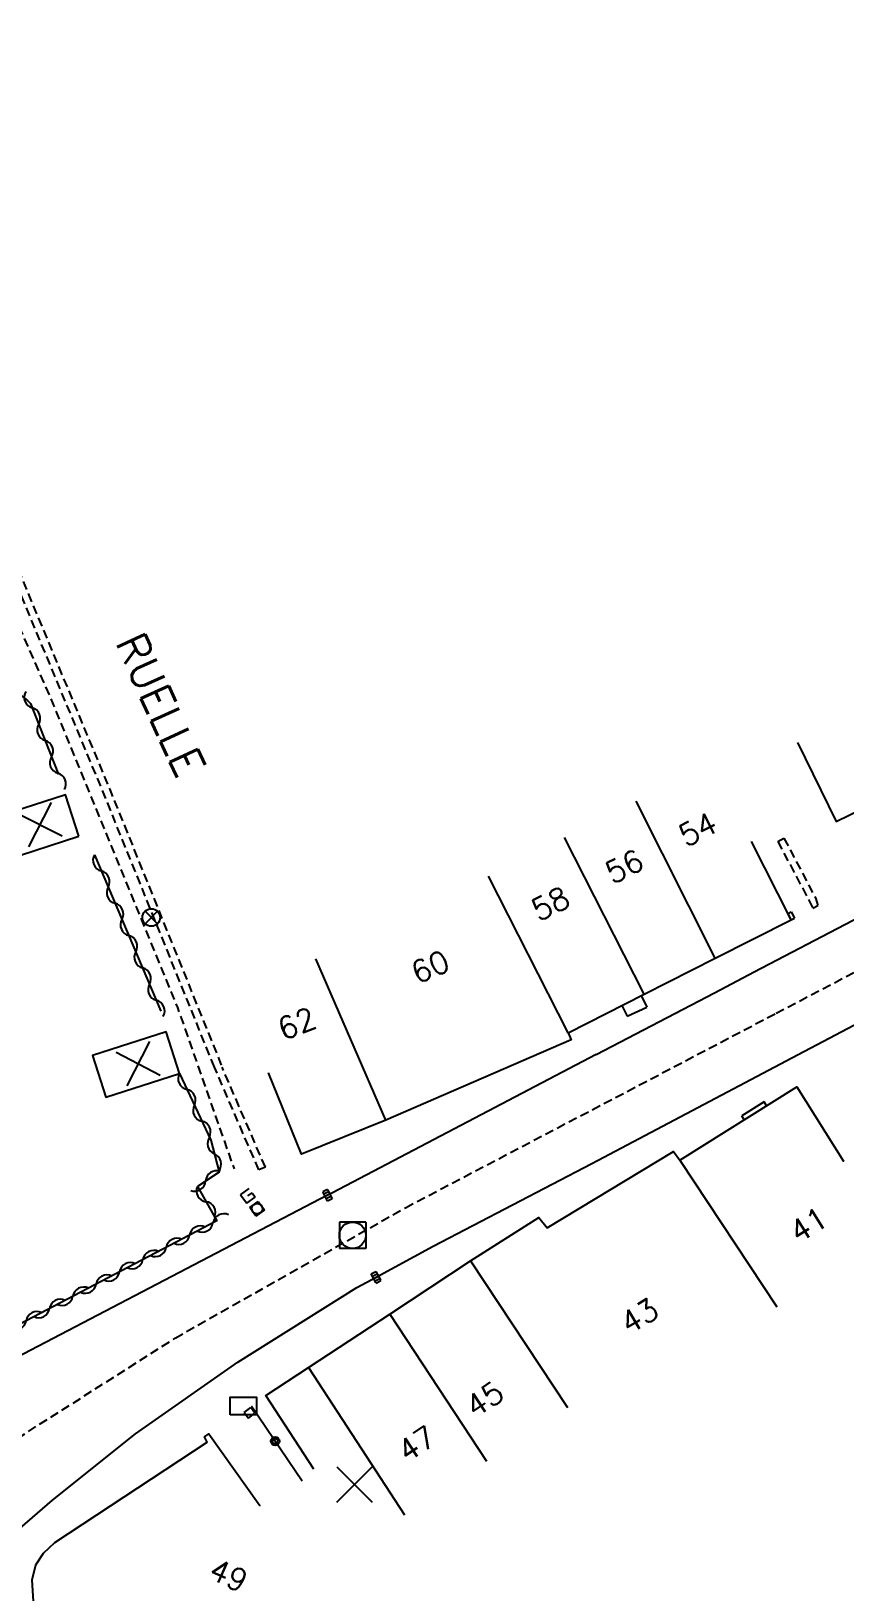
# Model space of a CAD drawing. Header units: millimetres. Extents: x 134000 to 135000, y 131000 to 132000.
# Drawn here: x 134331.8 to 134378, y 131346 to 131434.8 of the extents above; entities that cross this region are included whole.
import ezdxf
from ezdxf.enums import TextEntityAlignment as Align

# ---------------------------------------------------------------- set-up
doc = ezdxf.new("R2010")
doc.units = ezdxf.units.MM
doc.linetypes.add('DASHED', pattern=[0.75, 0.5, -0.25])
doc.layers.get('0').update_dxf_attribs({"linetype": 'CONTINUOUS'})
for name, color, linetype in [('W0001', 6, 'DASHED'), ('W0008', 7, 'CONTINUOUS'), ('W0100', 7, 'CONTINUOUS'), ('W0105', 7, 'CONTINUOUS'), ('W0112', 1, 'DASHED'), ('W0310', 3, 'CONTINUOUS'), ('W0322', 7, 'CONTINUOUS'), ('W0400', 7, 'CONTINUOUS'), ('W0412', 7, 'CONTINUOUS'), ('W0420', 7, 'CONTINUOUS'), ('W0469', 7, 'CONTINUOUS'), ('W0989', 7, 'CONTINUOUS'), ('W0991', 7, 'CONTINUOUS'), ('W1102', 7, 'CONTINUOUS'), ('W1471', 7, 'CONTINUOUS')]:
    doc.layers.add(name, color=color, linetype=linetype)
doc.styles.get("Standard").update_dxf_attribs({"font": 'romans.shx', "width": 0.85})

# ---------------------------------------------------------------- blocks, each defined once
blk = doc.blocks.new('T1471')
at = {"color": 0, "linetype": 'Continuous', "flags": 128}
blk.add_lwpolyline([(-0.75, -0.5), (-0.75, 0.5), (0.75, 0.5), (0.75, -0.5), (-0.75, -0.5)], dxfattribs=at)
blk = doc.blocks.new('t991o')
at = {"color": 0, "linetype": 'Continuous'}
for p, q in [((-1, 1), (1, -1)), ((-1, -1), (1, 1))]:
    blk.add_line(p, q, dxfattribs=at)
blk = doc.blocks.new('T400')
for p, q in [((-0.15, 0.3), (0.15, 0.3)), ((-0.15, -0.25), (-0.15, 0.3)), ((-0.15, 0.15), (0.15, 0.15)), ((-0.15, 0), (0.15, 0)), ((0.15, 0.3), (0.15, -0.25)), ((-0.15, -0.15), (0.15, -0.15)), ((-0.15, -0.25), (-0.15, -0.3)), ((-0.15, -0.3), (0.15, -0.3)), ((0.15, -0.3), (0.15, -0.25))]:
    blk.add_line(p, q)
blk = doc.blocks.new('T420')
for p, q in [((0.75, 0.75), (-0.75, 0.75)), ((-0.75, 0.75), (-0.75, -0.75)), ((0.75, 0.75), (0.75, -0.75)), ((0.75, -0.75), (-0.75, -0.75))]:
    blk.add_line(p, q)
blk.add_ellipse((0, 0), major_axis=(-0.53, 0.53), ratio=1, start_param=3.926991, end_param=10.210176)
blk = doc.blocks.new('t322o')
at = {"color": 0, "linetype": 'Continuous'}
for radius in [0.25, 0.15]:
    blk.add_circle((0, 0), radius, dxfattribs=at)
blk = doc.blocks.new('t310o')
at = {"color": 0, "linetype": 'Continuous'}
for centre, start, end in [((-0.5, 0.375), 216.8699, 323.1304), ((0.5, -0.375), 36.8699, 143.1303)]:
    blk.add_arc(centre, 0.625, start, end, dxfattribs=at)
blk = doc.blocks.new('T412')
for p, q in [((-0.3, 1.2), (0.3, 1.2)), ((-0.3, 1.2), (-0.3, 0.6)), ((0, 0.9), (0.3, 0.9)), ((0.3, 0.9), (0.3, 0.6)), ((-0.3, 0.6), (0.3, 0.6)), ((-0.3, 0.3), (0.3, 0.3)), ((-0.3, -0.3), (-0.3, 0.3)), ((0.3, 0.3), (0.3, -0.3)), ((0.3, -0.3), (-0.3, -0.3))]:
    blk.add_line(p, q)
blk.add_ellipse((0, 0), major_axis=(0.212, 0.212), ratio=1, start_param=5.497787, end_param=11.780972)
blk = doc.blocks.new('T469')
at = {"color": 0, "linetype": 'Continuous', "flags": 128}
for points in [[(-0.354, 0.354), (0.354, -0.354)], [(-0.354, -0.354), (0.354, 0.354)]]:
    blk.add_lwpolyline(points, dxfattribs=at)
at = {"color": 0, "linetype": 'Continuous'}
blk.add_circle((0, 0), 0.5, dxfattribs=at)

msp = doc.modelspace()

# ---------------------------------------------------------------- linework, layer by layer
at = {"layer": 'W0001'}
msp.add_lwpolyline([(134299.532, 131341.367), (134318.308, 131350.726), (134327.81, 131352.736), (134339.942, 131360.458), (134353.052, 131367.881), (134374.138, 131378.946), (134395.091, 131389.924), (134398.939, 131392.146), (134405.223, 131394.886), (134411.221, 131396.806), (134426.958, 131403.198), (134447.062, 131411.324), (134476.783, 131423.388), (134488.806, 131428.284), (134492.404, 131429.697), (134495.396, 131430.652), (134498.992, 131431.294), (134506.999, 131432.307), (134519.212, 131433.61), (134530.862, 131434.019), (134541.312, 131433.831), (134560.223, 131432.693)], dxfattribs=at)
at = {"layer": 'W0001', "flags": 128}
msp.add_lwpolyline([(134326.212, 131411.934), (134332.853, 131396.904), (134340.082, 131379.265), (134343.299, 131370.083)], dxfattribs=at)
at = {"layer": 'W0008'}
for points in [[(134363.91, 131376.601), (134370.641, 131380.114), (134372.887, 131381.299), (134395.274, 131392.984), (134395.61, 131393.161), (134398.369, 131394.42), (134402.078, 131395.929), (134409.518, 131398.931), (134415.311, 131401.29), (134426.169, 131405.696), (134428.911, 131406.783), (134439.95, 131411.256), (134446.876, 131414.047), (134458.587, 131418.806), (134483.59, 131428.983), (134488.323, 131430.924), (134490.458, 131431.761), (134492.504, 131432.503), (134495.184, 131433.266), (134497.953, 131433.868), (134500.959, 131434.257), (134505.645, 131434.833)], [(134375.389, 131376.593), (134390.27, 131384.424), (134390.69, 131384.646), (134398.732, 131388.865), (134400.369, 131390.33), (134401.695, 131391.058), (134403.558, 131391.927), (134405.511, 131392.737), (134407.33, 131393.352), (134410.335, 131393.628), (134428.677, 131401.077), (134429.11, 131401.253), (134482.137, 131422.733), (134491.898, 131426.705), (134492.349, 131426.88), (134494.192, 131427.617), (134495.619, 131428.054), (134499.163, 131428.608), (134507.254, 131429.659)], [(134363.91, 131376.601), (134348.9, 131368.732), (134348.613, 131368.587), (134326.237, 131356.908), (134324.307, 131356.136), (134322.759, 131355.878), (134321.057, 131356.078), (134319.189, 131356.918), (134317.858, 131357.868), (134316.261, 131359.873), (134313.482, 131365.378), (134302.591, 131386.905), (134300.451, 131391.475), (134298.821, 131395.216), (134295.372, 131402.919)], [(134350.286, 131363.335), (134351.382, 131363.922), (134354.621, 131365.687), (134363.661, 131370.401), (134375.389, 131376.593)], [(134328.742, 131345.78), (134328.825, 131346.703), (134329.151, 131347.518), (134330.27, 131348.911), (134332.972, 131351.242), (134337.694, 131355.005), (134343.51, 131359.097), (134350.286, 131363.335)]]:
    msp.add_lwpolyline(points, dxfattribs=at)
at = {"layer": 'W0100'}
for points in [[(134375.364, 131394.352), (134377.559, 131389.86), (134380.662, 131391.376)], [(134362.302, 131377.84), (134366.631, 131380.037), (134370.681, 131382.076), (134375.005, 131384.266), (134372.745, 131388.727), (134372.745, 131388.727), (134372.745, 131388.727), (134372.745, 131388.727), (134372.745, 131388.727), (134372.745, 131388.727), (134372.745, 131388.727), (134372.745, 131388.727), (134372.745, 131388.727), (134372.745, 131388.727), (134372.745, 131388.727), (134372.745, 131388.727), (134372.745, 131388.727), (134372.745, 131388.727), (134372.745, 131388.727), (134372.745, 131388.727), (134372.745, 131388.727), (134372.745, 131388.727), (134372.745, 131388.727), (134372.745, 131388.727), (134372.745, 131388.727), (134372.745, 131388.727), (134372.745, 131388.727), (134372.745, 131388.727), (134372.745, 131388.727), (134372.745, 131388.727), (134372.745, 131388.727), (134372.745, 131388.727), (134372.745, 131388.727), (134372.745, 131388.727), (134372.745, 131388.727), (134372.745, 131388.727), (134372.745, 131388.727), (134372.745, 131388.727), (134372.745, 131388.727), (134372.745, 131388.727), (134372.745, 131388.727), (134372.745, 131388.727), (134372.745, 131388.727), (134372.745, 131388.727), (134372.745, 131388.727), (134372.745, 131388.727), (134372.745, 131388.727), (134372.745, 131388.727), (134372.745, 131388.727), (134372.745, 131388.727), (134372.745, 131388.727), (134372.745, 131388.727), (134372.745, 131388.727), (134372.745, 131388.727), (134372.745, 131388.727), (134372.745, 131388.727), (134372.745, 131388.727), (134372.745, 131388.727), (134372.745, 131388.727), (134372.745, 131388.727), (134372.745, 131388.727), (134372.745, 131388.727), (134372.745, 131388.727), (134372.745, 131388.727), (134372.745, 131388.727), (134372.745, 131388.727), (134372.745, 131388.727), (134372.745, 131388.727), (134372.745, 131388.727), (134372.745, 131388.727), (134372.745, 131388.727), (134372.745, 131388.727), (134372.745, 131388.727), (134372.745, 131388.727), (134372.745, 131388.727), (134372.745, 131388.727), (134372.745, 131388.727), (134372.745, 131388.727), (134372.745, 131388.727), (134372.745, 131388.727), (134372.745, 131388.727), (134372.745, 131388.727), (134372.745, 131388.727), (134372.745, 131388.727), (134372.745, 131388.727), (134372.745, 131388.727), (134372.745, 131388.727), (134372.745, 131388.727), (134372.745, 131388.727), (134372.745, 131388.727), (134372.745, 131388.727), (134372.745, 131388.727), (134372.745, 131388.727), (134372.745, 131388.727), (134372.745, 131388.727), (134372.745, 131388.727), (134372.745, 131388.727), (134372.745, 131388.727), (134372.745, 131388.727), (134372.745, 131388.727), (134372.745, 131388.727), (134372.745, 131388.727), (134372.745, 131388.727), (134372.745, 131388.727), (134372.745, 131388.727), (134372.745, 131388.727), (134372.745, 131388.727), (134372.745, 131388.727), (134372.745, 131388.727), (134372.745, 131388.727), (134372.745, 131388.727), (134372.745, 131388.727), (134372.745, 131388.727), (134372.745, 131388.727), (134372.745, 131388.727), (134372.745, 131388.727), (134372.745, 131388.727), (134372.745, 131388.727), (134372.745, 131388.727)], [(134362.302, 131377.84), (134362.484, 131377.442), (134351.934, 131372.862), (134347.139, 131370.919), (134345.261, 131375.553), (134345.261, 131375.553), (134345.261, 131375.553), (134345.261, 131375.553), (134345.261, 131375.553), (134345.261, 131375.553), (134345.261, 131375.553), (134345.261, 131375.553), (134345.261, 131375.553), (134345.261, 131375.553), (134345.261, 131375.553), (134345.261, 131375.553), (134345.261, 131375.553), (134345.261, 131375.553), (134345.261, 131375.553), (134345.261, 131375.553), (134345.261, 131375.553), (134345.261, 131375.553), (134345.261, 131375.553), (134345.261, 131375.553), (134345.261, 131375.553), (134345.261, 131375.553), (134345.261, 131375.553), (134345.261, 131375.553), (134345.261, 131375.553), (134345.261, 131375.553), (134345.261, 131375.553), (134345.261, 131375.553), (134345.261, 131375.553), (134345.261, 131375.553), (134345.261, 131375.553), (134345.261, 131375.553), (134345.261, 131375.553), (134345.261, 131375.553), (134345.261, 131375.553), (134345.261, 131375.553), (134345.261, 131375.553), (134345.261, 131375.553), (134345.261, 131375.553), (134345.261, 131375.553), (134345.261, 131375.553), (134345.261, 131375.553), (134345.261, 131375.553), (134345.261, 131375.553), (134345.261, 131375.553), (134345.261, 131375.553), (134345.261, 131375.553), (134345.261, 131375.553), (134345.261, 131375.553), (134345.261, 131375.553), (134345.261, 131375.553), (134345.261, 131375.553), (134345.261, 131375.553), (134345.261, 131375.553), (134345.261, 131375.553), (134345.261, 131375.553), (134345.261, 131375.553), (134345.261, 131375.553), (134345.261, 131375.553), (134345.261, 131375.553), (134345.261, 131375.553), (134345.261, 131375.553), (134345.261, 131375.553), (134345.261, 131375.553), (134345.261, 131375.553), (134345.261, 131375.553), (134345.261, 131375.553), (134345.261, 131375.553), (134345.261, 131375.553), (134345.261, 131375.553), (134345.261, 131375.553), (134345.261, 131375.553), (134345.261, 131375.553), (134345.261, 131375.553), (134345.261, 131375.553), (134345.261, 131375.553), (134345.261, 131375.553), (134345.261, 131375.553), (134345.261, 131375.553), (134345.261, 131375.553), (134345.261, 131375.553), (134345.261, 131375.553), (134345.261, 131375.553), (134345.261, 131375.553), (134345.261, 131375.553), (134345.261, 131375.553), (134345.261, 131375.553), (134345.261, 131375.553), (134345.261, 131375.553), (134345.261, 131375.553), (134345.261, 131375.553), (134345.261, 131375.553), (134345.261, 131375.553), (134345.261, 131375.553), (134345.261, 131375.553), (134345.261, 131375.553), (134345.261, 131375.553), (134345.261, 131375.553), (134345.261, 131375.553), (134345.261, 131375.553), (134345.261, 131375.553), (134345.261, 131375.553), (134345.261, 131375.553), (134345.261, 131375.553), (134345.261, 131375.553), (134345.261, 131375.553), (134345.261, 131375.553), (134345.261, 131375.553), (134345.261, 131375.553), (134345.261, 131375.553), (134345.261, 131375.553), (134345.261, 131375.553), (134345.261, 131375.553), (134345.261, 131375.553), (134345.261, 131375.553), (134345.261, 131375.553)], [(134347.837, 131353.008), (134345.106, 131357.197), (134347.536, 131358.78), (134352.172, 131361.819), (134356.752, 131364.853), (134360.642, 131367.32), (134361.109, 131366.729), (134368.308, 131371.07), (134368.656, 131370.581), (134375.31, 131374.76), (134377.969, 131370.525), (134377.969, 131370.525), (134377.969, 131370.525), (134377.969, 131370.525), (134377.969, 131370.525), (134377.969, 131370.525), (134377.969, 131370.525), (134377.969, 131370.525), (134377.969, 131370.525), (134377.969, 131370.525), (134377.969, 131370.525), (134377.969, 131370.525), (134377.969, 131370.525), (134377.969, 131370.525), (134377.969, 131370.525), (134377.969, 131370.525), (134377.969, 131370.525), (134377.969, 131370.525), (134377.969, 131370.525), (134377.969, 131370.525), (134377.969, 131370.525), (134377.969, 131370.525), (134377.969, 131370.525), (134377.969, 131370.525), (134377.969, 131370.525), (134377.969, 131370.525), (134377.969, 131370.525), (134377.969, 131370.525), (134377.969, 131370.525), (134377.969, 131370.525), (134377.969, 131370.525), (134377.969, 131370.525), (134377.969, 131370.525), (134377.969, 131370.525), (134377.969, 131370.525), (134377.969, 131370.525), (134377.969, 131370.525), (134377.969, 131370.525), (134377.969, 131370.525), (134377.969, 131370.525), (134377.969, 131370.525), (134377.969, 131370.525), (134377.969, 131370.525), (134377.969, 131370.525), (134377.969, 131370.525), (134377.969, 131370.525), (134377.969, 131370.525), (134377.969, 131370.525), (134377.969, 131370.525), (134377.969, 131370.525), (134377.969, 131370.525), (134377.969, 131370.525), (134377.969, 131370.525), (134377.969, 131370.525), (134377.969, 131370.525), (134377.969, 131370.525), (134377.969, 131370.525), (134377.969, 131370.525), (134377.969, 131370.525), (134377.969, 131370.525), (134377.969, 131370.525), (134377.969, 131370.525), (134377.969, 131370.525), (134377.969, 131370.525), (134377.969, 131370.525), (134377.969, 131370.525), (134377.969, 131370.525), (134377.969, 131370.525), (134377.969, 131370.525), (134377.969, 131370.525), (134377.969, 131370.525), (134377.969, 131370.525), (134377.969, 131370.525), (134377.969, 131370.525), (134377.969, 131370.525), (134377.969, 131370.525), (134377.969, 131370.525), (134377.969, 131370.525), (134377.969, 131370.525), (134377.969, 131370.525), (134377.969, 131370.525), (134377.969, 131370.525), (134377.969, 131370.525), (134377.969, 131370.525), (134377.969, 131370.525), (134377.969, 131370.525), (134377.969, 131370.525), (134377.969, 131370.525), (134377.969, 131370.525), (134377.969, 131370.525), (134377.969, 131370.525), (134377.969, 131370.525), (134377.969, 131370.525), (134377.969, 131370.525), (134377.969, 131370.525), (134377.969, 131370.525), (134377.969, 131370.525), (134377.969, 131370.525), (134377.969, 131370.525), (134377.969, 131370.525), (134377.969, 131370.525), (134377.969, 131370.525), (134377.969, 131370.525), (134377.969, 131370.525), (134377.969, 131370.525), (134377.969, 131370.525), (134377.969, 131370.525), (134377.969, 131370.525), (134377.969, 131370.525), (134377.969, 131370.525)], [(134331.891, 131345.474), (134331.813, 131346.705), (134332.022, 131347.556), (134332.453, 131348.22), (134333.099, 131348.822), (134341.773, 131354.545), (134341.624, 131354.837), (134341.869, 131355.011), (134344.766, 131350.936), (134344.766, 131350.936), (134344.766, 131350.936), (134344.766, 131350.936), (134344.766, 131350.936), (134344.766, 131350.936), (134344.766, 131350.936), (134344.766, 131350.936), (134344.766, 131350.936), (134344.766, 131350.936), (134344.766, 131350.936), (134344.766, 131350.936), (134344.766, 131350.936), (134344.766, 131350.936), (134344.766, 131350.936), (134344.766, 131350.936), (134344.766, 131350.936), (134344.766, 131350.936), (134344.766, 131350.936), (134344.766, 131350.936), (134344.766, 131350.936), (134344.766, 131350.936), (134344.766, 131350.936), (134344.766, 131350.936), (134344.766, 131350.936), (134344.766, 131350.936), (134344.766, 131350.936), (134344.766, 131350.936), (134344.766, 131350.936), (134344.766, 131350.936), (134344.766, 131350.936), (134344.766, 131350.936), (134344.766, 131350.936), (134344.766, 131350.936), (134344.766, 131350.936), (134344.766, 131350.936), (134344.766, 131350.936), (134344.766, 131350.936), (134344.766, 131350.936), (134344.766, 131350.936), (134344.766, 131350.936), (134344.766, 131350.936), (134344.766, 131350.936), (134344.766, 131350.936), (134344.766, 131350.936), (134344.766, 131350.936), (134344.766, 131350.936), (134344.766, 131350.936), (134344.766, 131350.936), (134344.766, 131350.936), (134344.766, 131350.936), (134344.766, 131350.936), (134344.766, 131350.936), (134344.766, 131350.936), (134344.766, 131350.936), (134344.766, 131350.936), (134344.766, 131350.936), (134344.766, 131350.936), (134344.766, 131350.936), (134344.766, 131350.936), (134344.766, 131350.936), (134344.766, 131350.936), (134344.766, 131350.936), (134344.766, 131350.936), (134344.766, 131350.936), (134344.766, 131350.936), (134344.766, 131350.936), (134344.766, 131350.936), (134344.766, 131350.936), (134344.766, 131350.936), (134344.766, 131350.936), (134344.766, 131350.936), (134344.766, 131350.936), (134344.766, 131350.936), (134344.766, 131350.936), (134344.766, 131350.936), (134344.766, 131350.936), (134344.766, 131350.936), (134344.766, 131350.936), (134344.766, 131350.936), (134344.766, 131350.936), (134344.766, 131350.936), (134344.766, 131350.936), (134344.766, 131350.936), (134344.766, 131350.936), (134344.766, 131350.936), (134344.766, 131350.936), (134344.766, 131350.936), (134344.766, 131350.936), (134344.766, 131350.936), (134344.766, 131350.936), (134344.766, 131350.936), (134344.766, 131350.936), (134344.766, 131350.936), (134344.766, 131350.936), (134344.766, 131350.936), (134344.766, 131350.936), (134344.766, 131350.936), (134344.766, 131350.936), (134344.766, 131350.936), (134344.766, 131350.936), (134344.766, 131350.936), (134344.766, 131350.936), (134344.766, 131350.936), (134344.766, 131350.936)]]:
    msp.add_lwpolyline(points, dxfattribs=at)
at = {"layer": 'W0100', "flags": 128}
for points in [[(134334.467, 131389.017), (134333.701, 131391.381), (134329.515, 131390.024), (134330.281, 131387.661)], [(134340.189, 131375.514), (134339.435, 131377.881), (134335.243, 131376.545), (134335.997, 131374.178)]]:
    msp.add_lwpolyline(points, close=True, dxfattribs=at)
at = {"layer": 'W0105'}
for p, q in [((134365.362, 131379.393), (134365.674, 131378.778)), ((134365.674, 131378.778), (134366.788, 131379.296)), ((134366.457, 131379.949), (134366.788, 131379.296)), ((134373.465, 131373.901), (134372.191, 131373.107)), ((134373.6, 131373.686), (134373.465, 131373.901)), ((134372.329, 131372.888), (134372.191, 131373.107))]:
    msp.add_line(p, q, dxfattribs=at)
at = {"layer": 'W0112', "flags": 128}
msp.add_lwpolyline([(134342.186, 131375.87), (134335.855, 131391.527), (134328.211, 131409.881), (134327.093, 131412.255), (134327.459, 131412.428), (134328.581, 131410.045), (134336.229, 131391.681), (134342.623, 131375.87)], dxfattribs=at)
at = {"layer": 'W0112'}
for points in [[(134374.232, 131388.729), (134374.585, 131388.915), (134376.407, 131385.463), (134376.519, 131385.079), (134376.519, 131385.079), (134376.519, 131385.079), (134376.519, 131385.079), (134376.519, 131385.079), (134376.519, 131385.079), (134376.519, 131385.079), (134376.519, 131385.079), (134376.519, 131385.079), (134376.519, 131385.079), (134376.519, 131385.079), (134376.519, 131385.079), (134376.519, 131385.079), (134376.519, 131385.079), (134376.519, 131385.079), (134376.519, 131385.079), (134376.519, 131385.079), (134376.519, 131385.079), (134376.519, 131385.079), (134376.519, 131385.079), (134376.519, 131385.079), (134376.519, 131385.079), (134376.519, 131385.079), (134376.519, 131385.079), (134376.519, 131385.079), (134376.519, 131385.079), (134376.519, 131385.079), (134376.519, 131385.079), (134376.519, 131385.079), (134376.519, 131385.079), (134376.519, 131385.079), (134376.519, 131385.079), (134376.519, 131385.079), (134376.519, 131385.079), (134376.519, 131385.079), (134376.519, 131385.079), (134376.519, 131385.079), (134376.519, 131385.079), (134376.519, 131385.079), (134376.519, 131385.079), (134376.519, 131385.079), (134376.519, 131385.079), (134376.519, 131385.079), (134376.519, 131385.079), (134376.519, 131385.079), (134376.519, 131385.079), (134376.519, 131385.079), (134376.519, 131385.079), (134376.519, 131385.079), (134376.519, 131385.079), (134376.519, 131385.079), (134376.519, 131385.079), (134376.519, 131385.079), (134376.519, 131385.079), (134376.519, 131385.079), (134376.519, 131385.079), (134376.519, 131385.079), (134376.519, 131385.079), (134376.519, 131385.079), (134376.519, 131385.079), (134376.519, 131385.079), (134376.519, 131385.079), (134376.519, 131385.079), (134376.519, 131385.079), (134376.519, 131385.079), (134376.519, 131385.079), (134376.519, 131385.079), (134376.519, 131385.079), (134376.519, 131385.079), (134376.519, 131385.079), (134376.519, 131385.079), (134376.519, 131385.079), (134376.519, 131385.079), (134376.519, 131385.079), (134376.519, 131385.079), (134376.519, 131385.079), (134376.519, 131385.079), (134376.519, 131385.079), (134376.519, 131385.079), (134376.519, 131385.079), (134376.519, 131385.079), (134376.519, 131385.079), (134376.519, 131385.079), (134376.519, 131385.079), (134376.519, 131385.079), (134376.519, 131385.079), (134376.519, 131385.079), (134376.519, 131385.079), (134376.519, 131385.079), (134376.519, 131385.079), (134376.519, 131385.079), (134376.519, 131385.079), (134376.519, 131385.079), (134376.519, 131385.079), (134376.519, 131385.079), (134376.519, 131385.079), (134376.519, 131385.079), (134376.519, 131385.079), (134376.519, 131385.079), (134376.519, 131385.079), (134376.519, 131385.079), (134376.519, 131385.079), (134376.519, 131385.079), (134376.519, 131385.079), (134376.519, 131385.079), (134376.519, 131385.079), (134376.519, 131385.079), (134376.519, 131385.079), (134376.519, 131385.079), (134376.519, 131385.079), (134376.519, 131385.079), (134376.519, 131385.079), (134376.519, 131385.079), (134376.519, 131385.079), (134376.519, 131385.079), (134376.519, 131385.079), (134376.519, 131385.079)], [(134374.232, 131388.729), (134376.237, 131384.93), (134376.519, 131385.079), (134376.519, 131385.079), (134376.519, 131385.079), (134376.519, 131385.079), (134376.519, 131385.079), (134376.519, 131385.079), (134376.519, 131385.079), (134376.519, 131385.079), (134376.519, 131385.079), (134376.519, 131385.079), (134376.519, 131385.079), (134376.519, 131385.079), (134376.519, 131385.079), (134376.519, 131385.079), (134376.519, 131385.079), (134376.519, 131385.079), (134376.519, 131385.079), (134376.519, 131385.079), (134376.519, 131385.079), (134376.519, 131385.079), (134376.519, 131385.079), (134376.519, 131385.079), (134376.519, 131385.079), (134376.519, 131385.079), (134376.519, 131385.079), (134376.519, 131385.079), (134376.519, 131385.079), (134376.519, 131385.079), (134376.519, 131385.079), (134376.519, 131385.079), (134376.519, 131385.079), (134376.519, 131385.079), (134376.519, 131385.079), (134376.519, 131385.079), (134376.519, 131385.079), (134376.519, 131385.079), (134376.519, 131385.079), (134376.519, 131385.079), (134376.519, 131385.079), (134376.519, 131385.079), (134376.519, 131385.079), (134376.519, 131385.079), (134376.519, 131385.079), (134376.519, 131385.079), (134376.519, 131385.079), (134376.519, 131385.079), (134376.519, 131385.079), (134376.519, 131385.079), (134376.519, 131385.079), (134376.519, 131385.079), (134376.519, 131385.079), (134376.519, 131385.079), (134376.519, 131385.079), (134376.519, 131385.079), (134376.519, 131385.079), (134376.519, 131385.079), (134376.519, 131385.079), (134376.519, 131385.079), (134376.519, 131385.079), (134376.519, 131385.079), (134376.519, 131385.079), (134376.519, 131385.079), (134376.519, 131385.079), (134376.519, 131385.079), (134376.519, 131385.079), (134376.519, 131385.079), (134376.519, 131385.079), (134376.519, 131385.079), (134376.519, 131385.079), (134376.519, 131385.079), (134376.519, 131385.079), (134376.519, 131385.079), (134376.519, 131385.079), (134376.519, 131385.079), (134376.519, 131385.079), (134376.519, 131385.079), (134376.519, 131385.079), (134376.519, 131385.079), (134376.519, 131385.079), (134376.519, 131385.079), (134376.519, 131385.079), (134376.519, 131385.079), (134376.519, 131385.079), (134376.519, 131385.079), (134376.519, 131385.079), (134376.519, 131385.079), (134376.519, 131385.079), (134376.519, 131385.079), (134376.519, 131385.079), (134376.519, 131385.079), (134376.519, 131385.079), (134376.519, 131385.079), (134376.519, 131385.079), (134376.519, 131385.079), (134376.519, 131385.079), (134376.519, 131385.079), (134376.519, 131385.079), (134376.519, 131385.079), (134376.519, 131385.079), (134376.519, 131385.079), (134376.519, 131385.079), (134376.519, 131385.079), (134376.519, 131385.079), (134376.519, 131385.079), (134376.519, 131385.079), (134376.519, 131385.079), (134376.519, 131385.079), (134376.519, 131385.079), (134376.519, 131385.079), (134376.519, 131385.079), (134376.519, 131385.079), (134376.519, 131385.079), (134376.519, 131385.079), (134376.519, 131385.079), (134376.519, 131385.079), (134376.519, 131385.079), (134376.519, 131385.079), (134376.519, 131385.079)], [(134375.005, 131384.266), (134374.821, 131384.621), (134374.994, 131384.711), (134375.178, 131384.356), (134375.178, 131384.356), (134375.178, 131384.356), (134375.178, 131384.356), (134375.178, 131384.356), (134375.178, 131384.356), (134375.178, 131384.356), (134375.178, 131384.356), (134375.178, 131384.356), (134375.178, 131384.356), (134375.178, 131384.356), (134375.178, 131384.356), (134375.178, 131384.356), (134375.178, 131384.356), (134375.178, 131384.356), (134375.178, 131384.356), (134375.178, 131384.356), (134375.178, 131384.356), (134375.178, 131384.356), (134375.178, 131384.356), (134375.178, 131384.356), (134375.178, 131384.356), (134375.178, 131384.356), (134375.178, 131384.356), (134375.178, 131384.356), (134375.178, 131384.356), (134375.178, 131384.356), (134375.178, 131384.356), (134375.178, 131384.356), (134375.178, 131384.356), (134375.178, 131384.356), (134375.178, 131384.356), (134375.178, 131384.356), (134375.178, 131384.356), (134375.178, 131384.356), (134375.178, 131384.356), (134375.178, 131384.356), (134375.178, 131384.356), (134375.178, 131384.356), (134375.178, 131384.356), (134375.178, 131384.356), (134375.178, 131384.356), (134375.178, 131384.356), (134375.178, 131384.356), (134375.178, 131384.356), (134375.178, 131384.356), (134375.178, 131384.356), (134375.178, 131384.356), (134375.178, 131384.356), (134375.178, 131384.356), (134375.178, 131384.356), (134375.178, 131384.356), (134375.178, 131384.356), (134375.178, 131384.356), (134375.178, 131384.356), (134375.178, 131384.356), (134375.178, 131384.356), (134375.178, 131384.356), (134375.178, 131384.356), (134375.178, 131384.356), (134375.178, 131384.356), (134375.178, 131384.356), (134375.178, 131384.356), (134375.178, 131384.356), (134375.178, 131384.356), (134375.178, 131384.356), (134375.178, 131384.356), (134375.178, 131384.356), (134375.178, 131384.356), (134375.178, 131384.356), (134375.178, 131384.356), (134375.178, 131384.356), (134375.178, 131384.356), (134375.178, 131384.356), (134375.178, 131384.356), (134375.178, 131384.356), (134375.178, 131384.356), (134375.178, 131384.356), (134375.178, 131384.356), (134375.178, 131384.356), (134375.178, 131384.356), (134375.178, 131384.356), (134375.178, 131384.356), (134375.178, 131384.356), (134375.178, 131384.356), (134375.178, 131384.356), (134375.178, 131384.356), (134375.178, 131384.356), (134375.178, 131384.356), (134375.178, 131384.356), (134375.178, 131384.356), (134375.178, 131384.356), (134375.178, 131384.356), (134375.178, 131384.356), (134375.178, 131384.356), (134375.178, 131384.356), (134375.178, 131384.356), (134375.178, 131384.356), (134375.178, 131384.356), (134375.178, 131384.356), (134375.178, 131384.356), (134375.178, 131384.356), (134375.178, 131384.356), (134375.178, 131384.356), (134375.178, 131384.356), (134375.178, 131384.356), (134375.178, 131384.356), (134375.178, 131384.356), (134375.178, 131384.356), (134375.178, 131384.356), (134375.178, 131384.356), (134375.178, 131384.356), (134375.178, 131384.356), (134375.178, 131384.356), (134375.178, 131384.356), (134375.178, 131384.356), (134375.178, 131384.356)], [(134375.005, 131384.266), (134375.178, 131384.356), (134375.178, 131384.356), (134375.178, 131384.356), (134375.178, 131384.356), (134375.178, 131384.356), (134375.178, 131384.356), (134375.178, 131384.356), (134375.178, 131384.356), (134375.178, 131384.356), (134375.178, 131384.356), (134375.178, 131384.356), (134375.178, 131384.356), (134375.178, 131384.356), (134375.178, 131384.356), (134375.178, 131384.356), (134375.178, 131384.356), (134375.178, 131384.356), (134375.178, 131384.356), (134375.178, 131384.356), (134375.178, 131384.356), (134375.178, 131384.356), (134375.178, 131384.356), (134375.178, 131384.356), (134375.178, 131384.356), (134375.178, 131384.356), (134375.178, 131384.356), (134375.178, 131384.356), (134375.178, 131384.356), (134375.178, 131384.356), (134375.178, 131384.356), (134375.178, 131384.356), (134375.178, 131384.356), (134375.178, 131384.356), (134375.178, 131384.356), (134375.178, 131384.356), (134375.178, 131384.356), (134375.178, 131384.356), (134375.178, 131384.356), (134375.178, 131384.356), (134375.178, 131384.356), (134375.178, 131384.356), (134375.178, 131384.356), (134375.178, 131384.356), (134375.178, 131384.356), (134375.178, 131384.356), (134375.178, 131384.356), (134375.178, 131384.356), (134375.178, 131384.356), (134375.178, 131384.356), (134375.178, 131384.356), (134375.178, 131384.356), (134375.178, 131384.356), (134375.178, 131384.356), (134375.178, 131384.356), (134375.178, 131384.356), (134375.178, 131384.356), (134375.178, 131384.356), (134375.178, 131384.356), (134375.178, 131384.356), (134375.178, 131384.356), (134375.178, 131384.356), (134375.178, 131384.356), (134375.178, 131384.356), (134375.178, 131384.356), (134375.178, 131384.356), (134375.178, 131384.356), (134375.178, 131384.356), (134375.178, 131384.356), (134375.178, 131384.356), (134375.178, 131384.356), (134375.178, 131384.356), (134375.178, 131384.356), (134375.178, 131384.356), (134375.178, 131384.356), (134375.178, 131384.356), (134375.178, 131384.356), (134375.178, 131384.356), (134375.178, 131384.356), (134375.178, 131384.356), (134375.178, 131384.356), (134375.178, 131384.356), (134375.178, 131384.356), (134375.178, 131384.356), (134375.178, 131384.356), (134375.178, 131384.356), (134375.178, 131384.356), (134375.178, 131384.356), (134375.178, 131384.356), (134375.178, 131384.356), (134375.178, 131384.356), (134375.178, 131384.356), (134375.178, 131384.356), (134375.178, 131384.356), (134375.178, 131384.356), (134375.178, 131384.356), (134375.178, 131384.356), (134375.178, 131384.356), (134375.178, 131384.356), (134375.178, 131384.356), (134375.178, 131384.356), (134375.178, 131384.356), (134375.178, 131384.356), (134375.178, 131384.356), (134375.178, 131384.356), (134375.178, 131384.356), (134375.178, 131384.356), (134375.178, 131384.356), (134375.178, 131384.356), (134375.178, 131384.356), (134375.178, 131384.356), (134375.178, 131384.356), (134375.178, 131384.356), (134375.178, 131384.356), (134375.178, 131384.356), (134375.178, 131384.356), (134375.178, 131384.356), (134375.178, 131384.356), (134375.178, 131384.356), (134375.178, 131384.356)], [(134345.081, 131370.186), (134344.714, 131370.027), (134342.186, 131375.87)], [(134345.081, 131370.186), (134342.623, 131375.87)], [(134343.884, 131356.232), (134344.252, 131356.502), (134344.252, 131356.502), (134344.252, 131356.502), (134344.252, 131356.502), (134344.252, 131356.502), (134344.252, 131356.502), (134344.252, 131356.502), (134344.252, 131356.502), (134344.252, 131356.502), (134344.252, 131356.502), (134344.252, 131356.502), (134344.252, 131356.502), (134344.252, 131356.502), (134344.252, 131356.502), (134344.252, 131356.502), (134344.252, 131356.502), (134344.252, 131356.502), (134344.252, 131356.502), (134344.252, 131356.502), (134344.252, 131356.502), (134344.252, 131356.502), (134344.252, 131356.502), (134344.252, 131356.502), (134344.252, 131356.502), (134344.252, 131356.502), (134344.252, 131356.502), (134344.252, 131356.502), (134344.252, 131356.502), (134344.252, 131356.502), (134344.252, 131356.502), (134344.252, 131356.502), (134344.252, 131356.502), (134344.252, 131356.502), (134344.252, 131356.502), (134344.252, 131356.502), (134344.252, 131356.502), (134344.252, 131356.502), (134344.252, 131356.502), (134344.252, 131356.502), (134344.252, 131356.502), (134344.252, 131356.502), (134344.252, 131356.502), (134344.252, 131356.502), (134344.252, 131356.502), (134344.252, 131356.502), (134344.252, 131356.502), (134344.252, 131356.502), (134344.252, 131356.502), (134344.252, 131356.502), (134344.252, 131356.502), (134344.252, 131356.502), (134344.252, 131356.502), (134344.252, 131356.502), (134344.252, 131356.502), (134344.252, 131356.502), (134344.252, 131356.502), (134344.252, 131356.502), (134344.252, 131356.502), (134344.252, 131356.502), (134344.252, 131356.502), (134344.252, 131356.502), (134344.252, 131356.502), (134344.252, 131356.502), (134344.252, 131356.502), (134344.252, 131356.502), (134344.252, 131356.502), (134344.252, 131356.502), (134344.252, 131356.502), (134344.252, 131356.502), (134344.252, 131356.502), (134344.252, 131356.502), (134344.252, 131356.502), (134344.252, 131356.502), (134344.252, 131356.502), (134344.252, 131356.502), (134344.252, 131356.502), (134344.252, 131356.502), (134344.252, 131356.502), (134344.252, 131356.502), (134344.252, 131356.502), (134344.252, 131356.502), (134344.252, 131356.502), (134344.252, 131356.502), (134344.252, 131356.502), (134344.252, 131356.502), (134344.252, 131356.502), (134344.252, 131356.502), (134344.252, 131356.502), (134344.252, 131356.502), (134344.252, 131356.502), (134344.252, 131356.502), (134344.252, 131356.502), (134344.252, 131356.502), (134344.252, 131356.502), (134344.252, 131356.502), (134344.252, 131356.502), (134344.252, 131356.502), (134344.252, 131356.502), (134344.252, 131356.502), (134344.252, 131356.502), (134344.252, 131356.502), (134344.252, 131356.502), (134344.252, 131356.502), (134344.252, 131356.502), (134344.252, 131356.502), (134344.252, 131356.502), (134344.252, 131356.502), (134344.252, 131356.502), (134344.252, 131356.502), (134344.252, 131356.502), (134344.252, 131356.502), (134344.252, 131356.502), (134344.252, 131356.502), (134344.252, 131356.502), (134344.252, 131356.502), (134344.252, 131356.502), (134344.252, 131356.502), (134344.252, 131356.502), (134344.252, 131356.502)], [(134343.884, 131356.232), (134344.121, 131355.91), (134344.488, 131356.179), (134344.252, 131356.502), (134344.252, 131356.502), (134344.252, 131356.502), (134344.252, 131356.502), (134344.252, 131356.502), (134344.252, 131356.502), (134344.252, 131356.502), (134344.252, 131356.502), (134344.252, 131356.502), (134344.252, 131356.502), (134344.252, 131356.502), (134344.252, 131356.502), (134344.252, 131356.502), (134344.252, 131356.502), (134344.252, 131356.502), (134344.252, 131356.502), (134344.252, 131356.502), (134344.252, 131356.502), (134344.252, 131356.502), (134344.252, 131356.502), (134344.252, 131356.502), (134344.252, 131356.502), (134344.252, 131356.502), (134344.252, 131356.502), (134344.252, 131356.502), (134344.252, 131356.502), (134344.252, 131356.502), (134344.252, 131356.502), (134344.252, 131356.502), (134344.252, 131356.502), (134344.252, 131356.502), (134344.252, 131356.502), (134344.252, 131356.502), (134344.252, 131356.502), (134344.252, 131356.502), (134344.252, 131356.502), (134344.252, 131356.502), (134344.252, 131356.502), (134344.252, 131356.502), (134344.252, 131356.502), (134344.252, 131356.502), (134344.252, 131356.502), (134344.252, 131356.502), (134344.252, 131356.502), (134344.252, 131356.502), (134344.252, 131356.502), (134344.252, 131356.502), (134344.252, 131356.502), (134344.252, 131356.502), (134344.252, 131356.502), (134344.252, 131356.502), (134344.252, 131356.502), (134344.252, 131356.502), (134344.252, 131356.502), (134344.252, 131356.502), (134344.252, 131356.502), (134344.252, 131356.502), (134344.252, 131356.502), (134344.252, 131356.502), (134344.252, 131356.502), (134344.252, 131356.502), (134344.252, 131356.502), (134344.252, 131356.502), (134344.252, 131356.502), (134344.252, 131356.502), (134344.252, 131356.502), (134344.252, 131356.502), (134344.252, 131356.502), (134344.252, 131356.502), (134344.252, 131356.502), (134344.252, 131356.502), (134344.252, 131356.502), (134344.252, 131356.502), (134344.252, 131356.502), (134344.252, 131356.502), (134344.252, 131356.502), (134344.252, 131356.502), (134344.252, 131356.502), (134344.252, 131356.502), (134344.252, 131356.502), (134344.252, 131356.502), (134344.252, 131356.502), (134344.252, 131356.502), (134344.252, 131356.502), (134344.252, 131356.502), (134344.252, 131356.502), (134344.252, 131356.502), (134344.252, 131356.502), (134344.252, 131356.502), (134344.252, 131356.502), (134344.252, 131356.502), (134344.252, 131356.502), (134344.252, 131356.502), (134344.252, 131356.502), (134344.252, 131356.502), (134344.252, 131356.502), (134344.252, 131356.502), (134344.252, 131356.502), (134344.252, 131356.502), (134344.252, 131356.502), (134344.252, 131356.502), (134344.252, 131356.502), (134344.252, 131356.502), (134344.252, 131356.502), (134344.252, 131356.502), (134344.252, 131356.502), (134344.252, 131356.502), (134344.252, 131356.502), (134344.252, 131356.502), (134344.252, 131356.502), (134344.252, 131356.502), (134344.252, 131356.502), (134344.252, 131356.502), (134344.252, 131356.502), (134344.252, 131356.502), (134344.252, 131356.502), (134344.252, 131356.502)]]:
    msp.add_lwpolyline(points, dxfattribs=at)
at = {"layer": 'W0310', "flags": 128}
for points in [[(134325.635, 131396.138), (134329.637, 131397.754), (134329.866, 131397.685), (134330.09, 131397.606), (134330.31, 131397.515), (134330.525, 131397.414), (134330.736, 131397.302), (134330.948, 131397.175), (134331.152, 131397.039), (134331.349, 131396.894), (134331.539, 131396.738), (134331.722, 131396.573), (134333.305, 131392.54)], [(134335.356, 131387.963), (134339.142, 131379.067)], [(134340.188, 131375.518), (134341.98, 131371.719), (134342.452, 131369.903), (134341.211, 131369.094), (134341.211, 131369.094)]]:
    msp.add_lwpolyline(points, dxfattribs=at)
at = {"layer": 'W0310'}
msp.add_lwpolyline([(134341.211, 131369.094), (134342.317, 131367.127), (134329.544, 131360.44)], dxfattribs=at)
at = {"layer": 'W0322'}
for points in [[(134344.311, 131356.563), (134344.311, 131356.563), (134344.311, 131356.563), (134344.311, 131356.563), (134344.311, 131356.563), (134344.311, 131356.563), (134344.311, 131356.563), (134344.311, 131356.563), (134344.311, 131356.563), (134344.311, 131356.563), (134344.311, 131356.563), (134344.311, 131356.563), (134344.311, 131356.563), (134344.311, 131356.563), (134344.311, 131356.563), (134344.311, 131356.563), (134344.311, 131356.563), (134344.311, 131356.563), (134344.311, 131356.563), (134344.311, 131356.563), (134344.311, 131356.563), (134344.311, 131356.563), (134344.311, 131356.563), (134344.311, 131356.563), (134344.311, 131356.563), (134344.311, 131356.563), (134344.311, 131356.563), (134344.311, 131356.563), (134344.311, 131356.563), (134344.311, 131356.563), (134344.311, 131356.563), (134344.311, 131356.563), (134344.311, 131356.563), (134344.311, 131356.563), (134344.311, 131356.563), (134344.311, 131356.563), (134344.311, 131356.563), (134344.311, 131356.563), (134344.311, 131356.563), (134344.311, 131356.563), (134344.311, 131356.563), (134344.311, 131356.563), (134344.311, 131356.563), (134344.311, 131356.563), (134344.311, 131356.563), (134344.311, 131356.563), (134344.311, 131356.563), (134344.311, 131356.563), (134344.311, 131356.563), (134344.311, 131356.563), (134344.311, 131356.563), (134344.311, 131356.563), (134344.311, 131356.563), (134344.311, 131356.563), (134344.311, 131356.563), (134344.311, 131356.563), (134344.311, 131356.563), (134344.311, 131356.563), (134344.311, 131356.563), (134344.311, 131356.563), (134344.311, 131356.563), (134344.311, 131356.563), (134344.311, 131356.563), (134344.311, 131356.563), (134344.311, 131356.563), (134344.311, 131356.563), (134344.311, 131356.563), (134344.311, 131356.563), (134344.311, 131356.563), (134344.311, 131356.563), (134344.311, 131356.563), (134344.311, 131356.563), (134344.311, 131356.563), (134344.311, 131356.563), (134344.311, 131356.563), (134344.311, 131356.563), (134344.311, 131356.563), (134344.311, 131356.563), (134344.311, 131356.563), (134344.311, 131356.563), (134344.311, 131356.563), (134344.311, 131356.563), (134344.311, 131356.563), (134344.311, 131356.563), (134344.311, 131356.563), (134344.311, 131356.563), (134344.311, 131356.563), (134344.311, 131356.563), (134344.311, 131356.563), (134344.311, 131356.563), (134344.311, 131356.563), (134344.311, 131356.563), (134344.311, 131356.563), (134344.311, 131356.563), (134344.311, 131356.563), (134344.311, 131356.563), (134344.311, 131356.563), (134344.311, 131356.563), (134344.311, 131356.563), (134344.311, 131356.563), (134344.311, 131356.563)], [(134344.311, 131356.563), (134344.311, 131356.563), (134344.311, 131356.563), (134344.311, 131356.563), (134344.311, 131356.563), (134344.311, 131356.563), (134344.311, 131356.563), (134344.311, 131356.563), (134344.311, 131356.563), (134344.311, 131356.563), (134344.311, 131356.563), (134344.311, 131356.563), (134344.311, 131356.563), (134344.311, 131356.563), (134344.311, 131356.563), (134344.311, 131356.563), (134344.311, 131356.563), (134344.311, 131356.563), (134344.311, 131356.563), (134347.167, 131352.33)]]:
    msp.add_lwpolyline(points, dxfattribs=at)
at = {"layer": 'W1102'}
for p, q in [((134370.681, 131382.076), (134366.185, 131391.008)), ((134366.631, 131380.037), (134362.104, 131388.954)), ((134362.302, 131377.84), (134357.775, 131386.757)), ((134351.934, 131372.862), (134347.952, 131382.036)), ((134368.656, 131370.581), (134374.179, 131362.245)), ((134356.752, 131364.853), (134362.275, 131356.517)), ((134352.172, 131361.819), (134357.654, 131353.456)), ((134347.536, 131358.78), (134352.997, 131350.404))]:
    msp.add_line(p, q, dxfattribs=at)

# ---------------------------------------------------------------- block references
at = {"layer": 'W0310'}
for p, rotation in [((134331.818, 131396.327), 291.4389319087036), ((134332.549, 131394.465), 291.4389319087036), ((134333.28, 131392.604), 291.4389319087036), ((134335.748, 131387.043), 293.0556215756818), ((134336.531, 131385.203), 293.0556215756818), ((134337.314, 131383.362), 293.0556215756818), ((134338.097, 131381.522), 293.0556215756818), ((134338.881, 131379.682), 293.0556215756818), ((134340.614, 131374.613), 295.2696251880595), ((134341.468, 131372.805), 295.2696251880595), ((134342.181, 131370.945), 284.5533588108955), ((134341.679, 131369.399), 213.0902608893592), ((134341.701, 131368.222), 299.3480595165685), ((134342.101, 131367.014), 207.6331340127236), ((134340.772, 131366.318), 207.6331340127236), ((134339.444, 131365.623), 207.6331340127236), ((134336.786, 131364.231), 207.6331340127236), ((134338.115, 131364.927), 207.6331340127236), ((134335.457, 131363.536), 207.6331340127236), ((134334.128, 131362.84), 207.6331340127236), ((134332.799, 131362.144), 207.6331340127236), ((134331.47, 131361.448), 207.6331340127236)]:
    msp.add_blockref('t310o', p, dxfattribs=dict(at, rotation=rotation))
at = {"layer": 'W0322', "rotation": 304.0075963438871}
msp.add_blockref('t322o', (134345.639, 131354.594), dxfattribs=at)
at = {"layer": 'W0400'}
for p, rotation in [((134348.613, 131368.587), 206.7443873871637), ((134351.382, 131363.922), 28.17236615697753)]:
    msp.add_blockref('T400', p, dxfattribs=dict(at, rotation=rotation))
at = {"layer": 'W0412', "rotation": 35.91150644813032}
msp.add_blockref('T412', (134344.613, 131367.822), dxfattribs=at)
at = {"layer": 'W0420'}
msp.add_blockref('T420', (134350.041, 131366.313), dxfattribs=at)
at = {"layer": 'W0469'}
msp.add_blockref('T469', (134338.59, 131384.394), dxfattribs=at)
at = {"layer": 'W0991'}
for p, rotation in [((134332.257, 131389.678), 287.9573654806491), ((134337.845, 131376.079), 287.6618734959062)]:
    msp.add_blockref('t991o', p, dxfattribs=dict(at, rotation=rotation))
msp.add_blockref('t991o', (134350.148, 131352.127), dxfattribs=at)
at = {"layer": 'W1471'}
msp.add_blockref('T1471', (134343.82, 131356.594), dxfattribs=at)

# ---------------------------------------------------------------- texts
at = {"layer": 'W0989'}
msp.add_text('RUELLE', height=1.75, rotation=294.56161, dxfattribs=at).set_placement((134339.122, 131396.503), align=Align.MIDDLE)
at = {"layer": 'W0991'}
for s, rotation, p in [('54', 26.87756, (134369.684, 131389.418)), ('56', 26.71752, (134365.5, 131387.304)), ('58', 26.90735, (134361.304, 131385.183)), ('60', 23.46354, (134354.46, 131381.59)), ('62', 22.06903, (134346.867, 131378.362)), ('41', 32.1271, (134375.981, 131366.916)), ('43', 31.08893, (134366.363, 131361.723)), ('45', 33.52545, (134357.553, 131356.987)), ('47', 33.2421, (134353.695, 131354.448)), ('49', 335.56382, (134342.989, 131346.961))]:
    msp.add_text(s, height=1.25, rotation=rotation, dxfattribs=at).set_placement(p, align=Align.MIDDLE)

doc.saveas('drawing.dxf')
